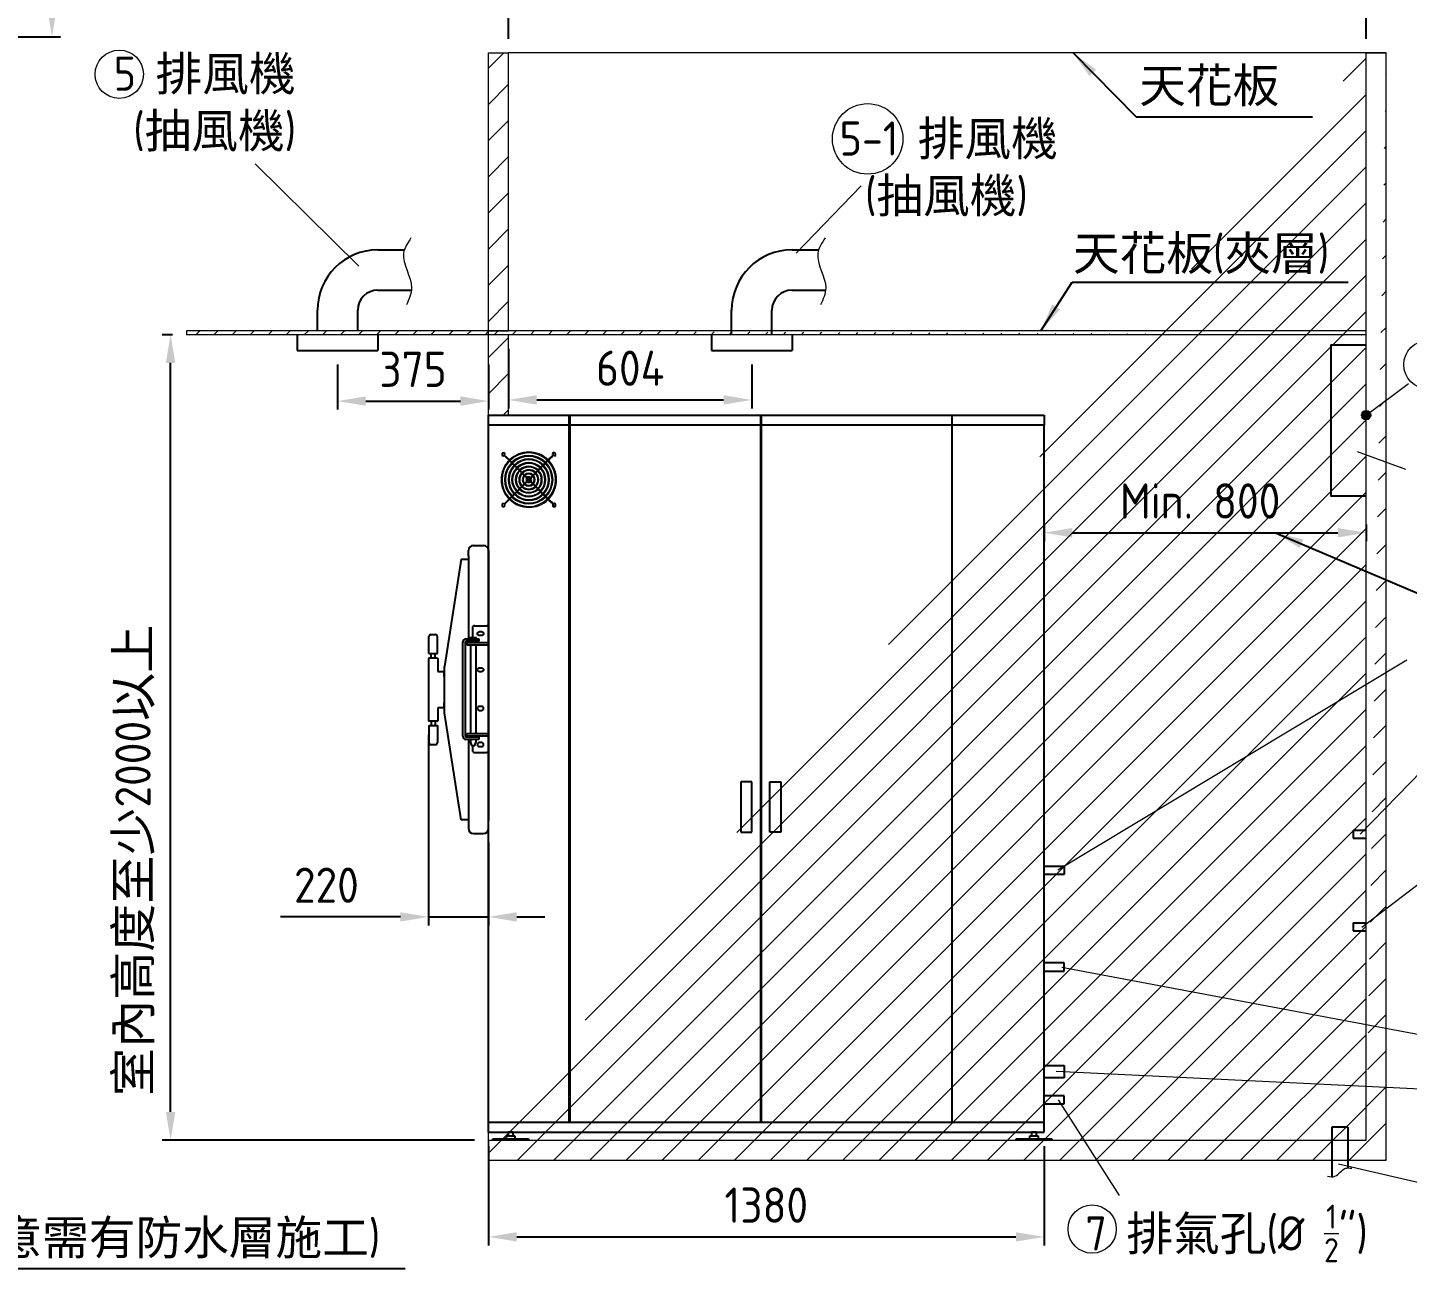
# Model space of a CAD drawing. Header units: millimetres. Extents: x -180913 to 13185, y -18310 to 9270.
# Drawn here: x 7818 to 11245, y 2065 to 5146 of the extents above; entities that cross this region are included whole.
import ezdxf

# ---------------------------------------------------------------- set-up
doc = ezdxf.new("R2010")
doc.units = ezdxf.units.MM
doc.header["$MEASUREMENT"] = 0
doc.linetypes.add('HIDDEN', pattern=[9.525, 6.35, -3.175])
doc.layers.get('0').update_dxf_attribs({"lineweight": 25})
for name, color, linetype, lineweight in [('D', 3, 'Continuous', 13), ('H', 2, 'HIDDEN', 15), ('S', 4, 'Continuous', 15)]:
    doc.layers.add(name, color=color, linetype=linetype, lineweight=lineweight)
doc.styles.get("Standard").update_dxf_attribs({"font": 'KAIU.TTF'})
doc.styles.add('STU25', font='isocp2.shx')
doc.dimstyles.new('STU25', dxfattribs={"dimscale": 35, "dimtxt": 2.5, "dimasz": 2, "dimexe": 0.6, "dimexo": 1, "dimgap": 1, "dimtad": 1, "dimdsep": 46, "dimtxsty": 'STU25', "dimcen": 2, "dimazin": 2, "dimtfac": 1, "dimtmove": 0, "dimatfit": 3, "dimfxl": 0, "dimtolj": 1, "dimtzin": 0, "dimarcsym": 0})
doc.dimstyles.new('STU25$7', dxfattribs={"dimscale": 35, "dimtxt": 2.5, "dimasz": 2, "dimexe": 1.25, "dimexo": 0.625, "dimgap": 1, "dimtad": 0, "dimdec": 4, "dimdsep": 46, "dimtxsty": 'STU25', "dimcen": 2.5, "dimazin": 2, "dimtfac": 1, "dimtdec": 4, "dimtmove": 0, "dimatfit": 3, "dimfxl": 0, "dimtolj": 1, "dimtzin": 0, "dimarcsym": 0})
pattern_1 = [(45, (240176.084, 21899.266), (-44.90128, 44.90128), [])]

# ---------------------------------------------------------------- blocks, each defined once
blk = doc.blocks.new('*D2')
at = {"layer": 'D', "color": 0, "lineweight": -2}
for p, q in [((9012.7, 4348), (9012.7, 4200)), ((9616.7, 4308.8), (9616.7, 4200)), ((9082.7, 4221), (9546.7, 4221))]:
    blk.add_line(p, q, dxfattribs=at)
at = {"layer": 'D', "color": 0}
for points in [[(9082.7, 4232.7), (9082.7, 4209.4), (9012.7, 4221)], [(9546.7, 4209.4), (9546.7, 4232.7), (9616.7, 4221)]]:
    blk.add_solid(points, dxfattribs=at)
at = {"layer": 'Defpoints', "color": 0}
for p in [(9012.7, 4383), (9616.7, 4343.8), (9616.7, 4221)]:
    blk.add_point(p, dxfattribs=at)
at = {"layer": 'D', "color": 0, "insert": (9314.7, 4299.8), "char_height": 87.5, "attachment_point": 5, "style": 'STU25'}
blk.add_mtext('\\A1;604', dxfattribs=at)
blk = doc.blocks.new('*D4')
at = {"layer": 'D', "color": 0, "lineweight": -2}
for p, q in [((8177.7, 4383), (8151.8, 4383)), ((8172.8, 2453), (8172.8, 4313)), ((8927.7, 2383), (8151.8, 2383))]:
    blk.add_line(p, q, dxfattribs=at)
at = {"layer": 'D', "color": 0}
for points in [[(8184.5, 4313), (8161.1, 4313), (8172.8, 4383)], [(8161.1, 2453), (8184.5, 2453), (8172.8, 2383)]]:
    blk.add_solid(points, dxfattribs=at)
at = {"layer": 'Defpoints', "color": 0}
for p in [(8172.8, 4383), (8212.7, 4383), (8962.7, 2383)]:
    blk.add_point(p, dxfattribs=at)
at = {"layer": 'D', "color": 0, "insert": (8084.4, 3077.8), "char_height": 87.5, "attachment_point": 5, "rotation": 90, "style": 'STU25'}
blk.add_mtext('\\A1;{\\f標楷體|b0|i0|c136|p65;室內高度至少}2000{\\f標楷體|b0|i0|c136|p65;以上}', dxfattribs=at)
blk = doc.blocks.new('*D8')
at = {"layer": 'D', "color": 0, "lineweight": -2}
for p, q in [((10342.7, 3911.4), (10342.7, 3870.3)), ((11142.7, 3911.4), (11142.7, 3870.3)), ((10412.7, 3891.3), (11072.7, 3891.3))]:
    blk.add_line(p, q, dxfattribs=at)
at = {"layer": 'D', "color": 0}
for points in [[(10412.7, 3903), (10412.7, 3879.6), (10342.7, 3891.3)], [(11072.7, 3879.6), (11072.7, 3903), (11142.7, 3891.3)]]:
    blk.add_solid(points, dxfattribs=at)
at = {"layer": 'Defpoints', "color": 0}
for p in [(10342.7, 3946.4), (11142.7, 3946.4), (11142.7, 3891.3)]:
    blk.add_point(p, dxfattribs=at)
at = {"layer": 'D', "color": 0, "insert": (10730.5, 3970.1), "char_height": 87.5, "attachment_point": 5, "style": 'STU25'}
blk.add_mtext('\\A1;{\\Fisocp2.shx;Min. 800}', dxfattribs=at)
blk = doc.blocks.new('*D9')
at = {"layer": 'D', "color": 0, "lineweight": -2}
for p, q in [((9012.7, 5118), (9012.7, 5328.6)), ((11142.7, 5118), (11142.7, 5328.6)), ((9082.7, 5307.6), (11072.7, 5307.6))]:
    blk.add_line(p, q, dxfattribs=at)
at = {"layer": 'D', "color": 0}
for points in [[(9082.7, 5319.2), (9082.7, 5295.9), (9012.7, 5307.6)], [(11072.7, 5295.9), (11072.7, 5319.2), (11142.7, 5307.6)]]:
    blk.add_solid(points, dxfattribs=at)
at = {"layer": 'Defpoints', "color": 0}
for p in [(11142.7, 5307.6), (9012.7, 5083), (11142.7, 5083)]:
    blk.add_point(p, dxfattribs=at)
at = {"layer": 'D', "color": 0, "insert": (10118.2, 5397.7), "char_height": 87.5, "attachment_point": 5, "style": 'STU25'}
blk.add_mtext('\\A1;2130({\\f標楷體|b0|i0|c136|p65;滅菌區})', dxfattribs=at)
blk = doc.blocks.new('*D15')
at = {"layer": 'D', "color": 0, "lineweight": -2}
for p, q in [((8962.7, 2368), (8962.7, 2121.8)), ((10342.7, 2368), (10342.7, 2121.8)), ((9032.7, 2142.8), (10272.7, 2142.8))]:
    blk.add_line(p, q, dxfattribs=at)
at = {"layer": 'D', "color": 0}
for points in [[(9032.7, 2154.5), (9032.7, 2131.2), (8962.7, 2142.8)], [(10272.7, 2131.2), (10272.7, 2154.5), (10342.7, 2142.8)]]:
    blk.add_solid(points, dxfattribs=at)
at = {"layer": 'Defpoints', "color": 0}
for p in [(8962.7, 2403), (10342.7, 2403), (10342.7, 2142.8)]:
    blk.add_point(p, dxfattribs=at)
at = {"layer": 'D', "color": 0, "insert": (9652.7, 2221.6), "char_height": 87.5, "attachment_point": 5, "style": 'STU25'}
blk.add_mtext('\\A1;1380', dxfattribs=at)
blk = doc.blocks.new('*D17')
at = {"layer": 'D', "color": 0, "lineweight": -2}
for p, q in [((7417.3, 5922.9), (7899.2, 5922.9)), ((7878.2, 5852.9), (7878.2, 5192.9)), ((7417.3, 5122.9), (7899.2, 5122.9))]:
    blk.add_line(p, q, dxfattribs=at)
at = {"layer": 'D', "color": 0}
for points in [[(7889.8, 5852.9), (7866.5, 5852.9), (7878.2, 5922.9)], [(7866.5, 5192.9), (7889.8, 5192.9), (7878.2, 5122.9)]]:
    blk.add_solid(points, dxfattribs=at)
at = {"layer": 'Defpoints', "color": 0}
for p in [(7382.3, 5922.9), (7382.3, 5122.9), (7878.2, 5122.9)]:
    blk.add_point(p, dxfattribs=at)
at = {"layer": 'D', "color": 0, "insert": (7799.4, 5522.9), "char_height": 87.5, "attachment_point": 5, "rotation": 90, "style": 'STU25'}
blk.add_mtext('\\A1;{\\Fisocp2.shx;Min.1500}', dxfattribs=at)
blk = doc.blocks.new('*D18')
at = {"layer": 'D', "color": 0, "lineweight": -2}
for p, q in [((8587.7, 4308.8), (8587.7, 4197.2)), ((8962.7, 4308.8), (8962.7, 4197.2)), ((8657.7, 4218.2), (8892.7, 4218.2))]:
    blk.add_line(p, q, dxfattribs=at)
at = {"layer": 'D', "color": 0}
for points in [[(8657.7, 4229.9), (8657.7, 4206.5), (8587.7, 4218.2)], [(8892.7, 4206.5), (8892.7, 4229.9), (8962.7, 4218.2)]]:
    blk.add_solid(points, dxfattribs=at)
at = {"layer": 'Defpoints', "color": 0}
for p in [(8587.7, 4343.8), (8962.7, 4343.8), (8962.7, 4218.2)]:
    blk.add_point(p, dxfattribs=at)
at = {"layer": 'D', "color": 0, "insert": (8775.2, 4297), "char_height": 87.5, "attachment_point": 5, "style": 'STU25'}
blk.add_mtext('\\A1;375', dxfattribs=at)
blk = doc.blocks.new('*D27')
at = {"layer": 'D', "color": 0, "lineweight": -2}
for p, q in [((8813.7, 3389.5), (8813.7, 2916.3)), ((8962.7, 3122.3), (8962.7, 2916.3)), ((8743.7, 2937.3), (8446.1, 2937.3)), ((8813.7, 2937.3), (8962.7, 2937.3)), ((9032.7, 2937.3), (9102.7, 2937.3))]:
    blk.add_line(p, q, dxfattribs=at)
at = {"layer": 'D', "color": 0}
for points in [[(8743.7, 2925.7), (8743.7, 2949), (8813.7, 2937.3)], [(9032.7, 2949), (9032.7, 2925.7), (8962.7, 2937.3)]]:
    blk.add_solid(points, dxfattribs=at)
at = {"layer": 'Defpoints', "color": 0}
for p in [(8813.7, 3424.5), (8962.7, 3157.3), (8962.7, 2937.3)]:
    blk.add_point(p, dxfattribs=at)
at = {"layer": 'D', "color": 0, "insert": (8559.9, 3016.1), "char_height": 87.5, "attachment_point": 5, "style": 'STU25'}
blk.add_mtext('\\A1;220', dxfattribs=at)

msp = doc.modelspace()

# ---------------------------------------------------------------- hatches: boundary and pattern name
msp.add_hatch(color=256).paths.add_polyline_path([(11153.476, 4182.976, 1), (11131.955, 4182.976, 1)])
at = {"layer": 'H', "ltscale": 5}
h = msp.add_hatch(dxfattribs=at)
h.set_pattern_fill('ANSI31', color=256, scale=20, style=0)
h.set_pattern_definition(pattern_1)
h.paths.add_polyline_path([(9012.716, 4392.976), (9012.716, 5082.976), (8962.716, 5082.976), (8962.716, 4392.976)])
h = msp.add_hatch(dxfattribs=at)
h.set_pattern_fill('ANSI31', color=256, scale=20, style=0)
h.set_pattern_definition(pattern_1)
h.paths.add_polyline_path([(11142.716, 5082.976), (11192.716, 5082.976)], flags=16)
h.paths.add_polyline_path([(11142.716, 5082.976), (11192.716, 5082.976)], flags=16)
h.paths.add_polyline_path([(11142.716, 5082.976), (11192.716, 5082.976)], flags=0)
h.paths.add_polyline_path([(11142.716, 5082.976), (11192.716, 5082.976)], flags=0)
h.paths.add_polyline_path([(11142.716, 5082.976), (11192.716, 5082.976)], flags=0)
h.paths.add_polyline_path([(11142.716, 5082.976), (11192.716, 5082.976)], flags=0)
h.paths.add_polyline_path([(11142.716, 5082.976), (11192.716, 5082.976)], flags=0)
h.paths.add_polyline_path([(11142.716, 5082.976), (11192.716, 5082.976)], flags=0)
h.paths.add_polyline_path([(11142.716, 5082.976), (11192.716, 5082.976)], flags=0)
h.paths.add_polyline_path([(11142.716, 5082.976), (11192.716, 5082.976)], flags=0)
h.paths.add_polyline_path([(11142.716, 5082.976), (11192.716, 5082.976)], flags=0)
h.paths.add_polyline_path([(11142.716, 5082.976), (11192.716, 5082.976)], flags=0)
h.paths.add_polyline_path([(11142.716, 5082.976), (11192.716, 5082.976)], flags=0)
h.paths.add_polyline_path([(11142.716, 5082.976), (11192.716, 5082.976)], flags=0)
h.paths.add_polyline_path([(11142.716, 5082.976), (11192.716, 5082.976)], flags=0)
h.paths.add_polyline_path([(11142.716, 5082.976), (11192.716, 5082.976)], flags=0)
h.paths.add_polyline_path([(11142.716, 5082.976), (11192.716, 5082.976)], flags=0)
h.paths.add_polyline_path([(11142.716, 5082.976), (11192.716, 5082.976)], flags=0)
h.paths.add_polyline_path([(11142.716, 5082.976), (11192.716, 5082.976)], flags=0)
h.paths.add_polyline_path([(11142.716, 5082.976), (11192.716, 5082.976)], flags=0)
h.paths.add_polyline_path([(11142.716, 5082.976), (11192.716, 5082.976)], flags=0)
edge = h.paths.add_edge_path()
edge.add_line((11192.716, 2332.976), (11192.716, 5082.976))
edge.add_line((11142.716, 2382.976), (11142.716, 5082.976))
edge.add_line((8962.716, 2332.976), (11192.716, 2332.976))
edge.add_line((8962.716, 2382.976), (11142.716, 2382.976))
edge.add_line((8962.716, 2382.976), (8962.716, 2332.976))
at = {"layer": 'H'}
h = msp.add_hatch(dxfattribs=at)
h.set_pattern_fill('ANSI31', color=256, scale=10, style=0)
h.set_pattern_definition([(45, (223339.575, 22998.906), (-22.4506403, 22.4506403), [])])
h.paths.add_polyline_path([(8962.716, 4392.976), (8212.716, 4392.976), (8212.716, 4382.976), (8962.716, 4382.976)])
h = msp.add_hatch(dxfattribs=at)
h.set_pattern_fill('ANSI31', color=256, scale=10, style=0)
h.set_pattern_definition([(45, (240178.29, 21899.266), (-22.4506403, 22.4506403), [])])
edge = h.paths.add_edge_path()
edge.add_line((8964.923, 4382.976), (8964.923, 4392.976))
edge.add_line((8964.923, 4392.976), (9014.923, 4392.976))
edge.add_line((11144.923, 4392.976), (8964.923, 4392.976))
edge.add_line((11144.923, 4382.976), (8964.923, 4382.976))
edge.add_line((11144.923, 4382.36), (11144.923, 4392.976))
h = msp.add_hatch(dxfattribs=at)
h.set_pattern_fill('ANSI31', color=256, scale=20, style=0)
h.set_pattern_definition(pattern_1)
h.paths.add_polyline_path([(8962.716, 4182.976), (9012.716, 4182.976), (9012.716, 4382.976), (8962.716, 4382.976)])

# ---------------------------------------------------------------- linework, layer by layer
for p, q in [((8687.716, 4593.724), (8753.636, 4593.724)), ((9716.716, 4593.724), (9782.636, 4593.724)), ((8687.716, 4493.724), (8771.01, 4493.724)), ((9716.716, 4493.724), (9800.01, 4493.724)), ((8537.716, 4392.976), (8537.716, 4443.724)), ((8637.716, 4392.976), (8637.716, 4443.724)), ((9566.716, 4382.976), (9566.716, 4443.724)), ((9666.716, 4382.976), (9666.716, 4443.724)), ((8487.716, 4382.976), (8487.716, 4343.832)), ((8687.716, 4382.976), (8687.716, 4343.832)), ((9516.716, 4382.976), (9516.716, 4343.832)), ((9716.716, 4382.976), (9716.716, 4343.832)), ((8487.716, 4343.832), (8687.716, 4343.832)), ((9516.716, 4343.832), (9716.716, 4343.832)), ((8962.716, 2402.976), (8962.716, 4182.976)), ((8962.716, 4182.976), (10342.716, 4182.976)), ((9162.716, 2427.976), (9162.716, 4182.976)), ((9638.716, 4182.976), (9638.716, 2427.976)), ((9639.716, 4182.976), (9639.716, 2427.976)), ((10113.716, 4182.976), (10113.716, 2427.976)), ((10114.716, 2427.976), (10114.716, 4182.976)), ((10342.716, 4182.976), (10342.716, 4157.976)), ((10342.716, 4157.976), (8962.716, 4157.976)), ((10342.716, 2402.976), (10342.716, 4157.976)), ((8912.716, 3834.276), (8912.716, 3847.276)), ((8924.716, 3859.276), (8950.716, 3859.276)), ((8962.716, 3847.276), (8962.716, 3806.776)), ((8894.516, 3825.476), (8853.716, 3559.276)), ((8894.516, 3825.476), (8912.716, 3825.476)), ((8912.716, 3834.276), (8912.716, 3627.976)), ((8962.716, 3826.776), (8962.716, 3176.776)), ((8819.669, 3638.498), (8830.669, 3638.498)), ((8922.716, 3655.284), (8922.716, 3629.976)), ((8927.716, 3660.284), (8957.716, 3660.284)), ((8962.716, 3655.284), (8962.716, 3350.667)), ((8814.669, 3591.291), (8814.669, 3633.498)), ((8835.669, 3591.291), (8835.669, 3633.498)), ((8898.716, 3385.976), (8898.716, 3619.976)), ((8904.716, 3619.976), (8904.716, 3385.976)), ((8906.716, 3627.976), (8938.716, 3627.976)), ((8938.716, 3621.976), (8906.716, 3621.976)), ((8908.716, 3618.976), (8908.716, 3612.976)), ((8908.716, 3618.976), (8962.716, 3618.976)), ((8908.716, 3612.976), (8962.716, 3612.976)), ((8916.216, 3627.976), (8916.216, 3629.976)), ((8933.216, 3629.976), (8916.216, 3629.976)), ((8933.216, 3627.976), (8933.216, 3629.976)), ((8938.716, 3627.976), (8938.716, 3621.976)), ((8815.169, 3580.526), (8813.669, 3579.026)), ((8813.669, 3579.026), (8813.669, 3424.526)), ((8814.669, 3591.291), (8835.669, 3591.291)), ((8815.169, 3580.526), (8835.169, 3580.526)), ((8820.419, 3580.526), (8820.419, 3591.291)), ((8829.919, 3580.526), (8829.919, 3591.291)), ((8835.169, 3580.526), (8836.669, 3579.026)), ((8836.669, 3579.026), (8836.669, 3546.776)), ((8836.669, 3546.776), (8850.169, 3546.776)), ((8851.669, 3545.276), (8850.169, 3546.776)), ((8851.669, 3545.276), (8851.669, 3534.276)), ((8851.669, 3534.276), (8854.132, 3534.276)), ((8853.716, 3444.276), (8853.716, 3559.276)), ((8853.716, 3444.276), (8853.716, 3559.276)), ((8854.132, 3469.276), (8851.669, 3469.276)), ((8851.669, 3469.276), (8851.669, 3458.276)), ((8836.669, 3456.776), (8836.669, 3424.526)), ((8850.169, 3456.776), (8836.669, 3456.776)), ((8850.169, 3456.776), (8851.669, 3458.276)), ((8894.516, 3178.076), (8853.716, 3444.276)), ((8815.169, 3423.026), (8813.669, 3424.526)), ((8814.669, 3412.26), (8835.669, 3412.26)), ((8814.669, 3412.26), (8814.669, 3370.054)), ((8835.169, 3423.026), (8815.169, 3423.026)), ((8820.419, 3423.026), (8820.419, 3412.26)), ((8829.919, 3423.026), (8829.919, 3412.26)), ((8835.169, 3423.026), (8836.669, 3424.526)), ((8835.669, 3412.26), (8835.669, 3370.054)), ((8819.669, 3365.054), (8830.669, 3365.054)), ((8938.716, 3383.976), (8906.716, 3383.976)), ((8938.716, 3377.976), (8906.716, 3377.976)), ((8908.716, 3386.976), (8908.716, 3392.976)), ((8908.716, 3392.976), (8962.716, 3392.976)), ((8908.716, 3386.976), (8962.716, 3386.976)), ((8912.716, 3377.976), (8912.716, 3169.276)), ((8918.216, 3370.744), (8920.716, 3362.976)), ((8920.716, 3362.976), (8928.716, 3362.976)), ((8922.716, 3362.976), (8922.716, 3350.667)), ((8928.716, 3362.976), (8931.216, 3370.744)), ((8938.716, 3383.976), (8938.716, 3377.976)), ((8927.716, 3345.667), (8957.716, 3345.667)), ((9589.716, 3272.976), (9589.716, 3147.976)), ((9616.716, 3272.976), (9589.716, 3272.976)), ((9616.716, 3147.976), (9616.716, 3272.976)), ((9661.716, 3147.976), (9661.716, 3272.976)), ((9661.716, 3272.976), (9688.716, 3272.976)), ((9688.716, 3272.976), (9688.716, 3147.976)), ((8962.716, 3157.276), (8962.716, 3196.776)), ((8912.716, 3178.076), (8894.516, 3178.076)), ((8912.716, 3169.276), (8912.716, 3157.276)), ((8925.716, 3144.276), (8949.716, 3144.276)), ((9589.716, 3147.976), (9616.716, 3147.976)), ((9688.716, 3147.976), (9661.716, 3147.976)), ((11110.341, 3152.976), (11110.341, 3132.976)), ((11110.341, 3152.976), (11142.716, 3152.976)), ((11110.341, 3132.976), (11142.716, 3132.976)), ((10342.716, 3042.976), (10342.716, 3062.976)), ((10342.716, 3062.976), (10392.716, 3062.976)), ((10392.716, 3062.976), (10392.716, 3042.976)), ((10392.716, 3042.976), (10342.716, 3042.976)), ((11110.341, 2922.976), (11110.341, 2902.976)), ((11110.341, 2922.976), (11142.716, 2922.976)), ((11110.341, 2902.976), (11142.716, 2902.976)), ((10392.716, 2822.976), (10342.716, 2822.976)), ((10392.716, 2802.976), (10392.716, 2822.976)), ((10342.716, 2802.976), (10392.716, 2802.976)), ((10342.716, 2568.061), (10392.716, 2568.061)), ((10392.716, 2538.061), (10342.716, 2538.061)), ((10392.716, 2568.061), (10392.716, 2538.061)), ((10392.716, 2492.976), (10342.716, 2492.976)), ((10342.716, 2472.976), (10392.716, 2472.976)), ((10392.716, 2472.976), (10392.716, 2492.976)), ((8962.716, 2427.976), (10342.716, 2427.976)), ((8962.716, 2402.976), (10342.716, 2402.976)), ((9011.716, 2402.976), (9011.716, 2393.976)), ((9023.716, 2402.976), (9011.716, 2402.976)), ((9023.716, 2393.976), (9023.716, 2402.976)), ((10311.716, 2402.976), (10311.716, 2393.976)), ((10323.716, 2402.976), (10311.716, 2402.976)), ((10323.716, 2393.976), (10323.716, 2402.976)), ((11097.716, 2415.351), (11057.716, 2415.351)), ((11057.716, 2415.351), (11057.716, 2292.094)), ((11097.716, 2415.351), (11097.716, 2313.927)), ((8973.216, 2385.976), (9062.216, 2385.976)), ((8973.216, 2382.976), (8973.216, 2385.976)), ((9062.216, 2382.976), (8973.216, 2382.976)), ((9007.323, 2385.976), (9007.323, 2393.976)), ((9007.323, 2393.976), (9028.108, 2393.976)), ((9028.108, 2393.976), (9028.108, 2385.976)), ((9062.216, 2385.976), (9062.216, 2382.976)), ((10273.216, 2385.976), (10362.216, 2385.976)), ((10273.216, 2382.976), (10273.216, 2385.976)), ((10362.216, 2382.976), (10273.216, 2382.976)), ((10307.323, 2385.976), (10307.323, 2393.976)), ((10307.323, 2393.976), (10328.108, 2393.976)), ((10328.108, 2393.976), (10328.108, 2385.976)), ((10362.216, 2385.976), (10362.216, 2382.976))]:
    msp.add_line(p, q)
at = {"ltscale": 5}
msp.add_line((9164.716, 4182.976), (9164.716, 2427.976), dxfattribs=at)
at = {"lineweight": 15}
for p, q in [((9002.243, 4082.111), (8999.986, 4082.917)), ((9004.234, 4086.461), (9002.54, 4084.767)), ((9003.766, 4080.783), (9003.602, 4083.174)), ((9006.773, 4080.004), (9003.602, 4083.174)), ((9003.766, 4080.783), (9006.937, 4077.614)), ((9006.937, 4077.614), (9006.773, 4080.004)), ((9120.564, 4082.329), (9117.395, 4079.158)), ((9119.703, 4078.514), (9122.872, 4081.685)), ((9122.872, 4081.685), (9120.564, 4082.329)), ((9123.011, 4085.506), (9121.497, 4083.648)), ((9125.72, 4083.276), (9127.414, 4081.582)), ((9007.838, 4076.719), (9011.383, 4073.195)), ((9011.472, 4075.327), (9007.929, 4078.848)), ((9059.245, 4027.56), (9012.376, 4074.429)), ((9012.54, 4072.038), (9059.409, 4025.169)), ((9111.82, 4073.556), (9064.95, 4026.687)), ((9067.258, 4026.042), (9114.127, 4072.911)), ((9116.453, 4078.212), (9112.929, 4074.667)), ((9115.069, 4073.858), (9118.593, 4077.403)), ((9119.703, 4078.514), (9117.395, 4079.158)), ((9058.132, 4019.505), (9011.262, 3972.636)), ((9013.653, 3972.8), (9060.522, 4019.669)), ((9065.782, 4018.433), (9112.651, 3971.564)), ((9113.296, 3973.872), (9066.427, 4020.741)), ((9005.687, 3967.033), (9002.518, 3963.862)), ((9004.908, 3964.027), (9008.078, 3967.197)), ((9010.367, 3971.735), (9006.844, 3968.19)), ((9008.973, 3968.099), (9012.497, 3971.644)), ((9113.599, 3970.621), (9117.143, 3967.098)), ((9117.952, 3969.238), (9114.407, 3972.761)), ((9118.254, 3965.989), (9121.425, 3962.819)), ((9122.069, 3965.127), (9118.898, 3968.296))]:
    msp.add_line(p, q, dxfattribs=at)
at = {"ltscale": 0.5}
for p, q in [((8918.216, 3621.976), (8918.216, 3618.976)), ((8918.216, 3612.976), (8918.216, 3392.976)), ((8931.216, 3621.976), (8931.216, 3618.976)), ((8931.216, 3612.976), (8931.216, 3392.976)), ((8918.216, 3386.976), (8918.216, 3383.976)), ((8918.216, 3377.976), (8918.216, 3370.744)), ((8931.216, 3386.976), (8931.216, 3383.976)), ((8931.216, 3377.976), (8931.216, 3370.744))]:
    msp.add_line(p, q, dxfattribs=at)
msp.add_lwpolyline([(11142.716, 4356.845), (11055.13, 4356.845), (11055.13, 3982.976), (11142.716, 3982.976)])
at = {"lineweight": 15, "flags": 128}
for points in [[(9007.93, 4078.848), (9007.348, 4079.429), (9006.773, 4080.004)], [(9006.937, 4077.614), (9007.448, 4077.105), (9007.84, 4076.717)], [(9007.838, 4076.719), (9007.645, 4076.996), (9007.488, 4077.393), (9007.391, 4077.85), (9007.369, 4078.296), (9007.426, 4078.664), (9007.553, 4078.899), (9007.729, 4078.963), (9007.929, 4078.848)], [(9011.383, 4073.195), (9011.19, 4073.473), (9011.033, 4073.87), (9010.936, 4074.326), (9010.915, 4074.773), (9010.971, 4075.141), (9011.098, 4075.375), (9011.275, 4075.439), (9011.472, 4075.327)], [(9011.383, 4073.196), (9011.965, 4072.614), (9012.54, 4072.038)], [(9012.376, 4074.429), (9011.865, 4074.938), (9011.473, 4075.326)], [(9012.54, 4072.038), (9012.533, 4072.129), (9012.515, 4072.389), (9012.489, 4072.776), (9012.458, 4073.234), (9012.426, 4073.691), (9012.4, 4074.079), (9012.382, 4074.338), (9012.376, 4074.429), (9012.376, 4074.429)], [(9112.93, 4074.667), (9112.383, 4074.119), (9111.82, 4073.556)], [(9114.127, 4072.911), (9114.04, 4072.936), (9113.789, 4073.006), (9113.415, 4073.11), (9112.974, 4073.234), (9112.532, 4073.357), (9112.158, 4073.462), (9111.908, 4073.532), (9111.82, 4073.556), (9111.82, 4073.556)], [(9115.069, 4073.858), (9115.184, 4074.085), (9115.118, 4074.34), (9114.883, 4074.583), (9114.512, 4074.777), (9114.064, 4074.893), (9113.606, 4074.912), (9113.208, 4074.833), (9112.93, 4074.667), (9112.921, 4074.658)], [(9114.127, 4072.911), (9114.648, 4073.434), (9115.07, 4073.859)], [(9117.395, 4079.158), (9116.874, 4078.636), (9116.452, 4078.211)], [(9118.593, 4077.403), (9118.707, 4077.63), (9118.642, 4077.885), (9118.406, 4078.128), (9118.036, 4078.322), (9117.588, 4078.438), (9117.129, 4078.457), (9116.731, 4078.378), (9116.454, 4078.212), (9116.453, 4078.212)], [(9118.593, 4077.403), (9119.14, 4077.951), (9119.703, 4078.514)], [(9058.132, 4019.505), (9058.223, 4019.511), (9058.482, 4019.529), (9058.869, 4019.556), (9059.327, 4019.587), (9059.784, 4019.619), (9060.172, 4019.645), (9060.431, 4019.663), (9060.522, 4019.669), (9060.522, 4019.669)], [(9059.409, 4025.169), (9059.403, 4025.26), (9059.385, 4025.519), (9059.358, 4025.907), (9059.327, 4026.364), (9059.296, 4026.822), (9059.269, 4027.21), (9059.251, 4027.469), (9059.245, 4027.56), (9059.245, 4027.56)], [(9067.258, 4026.042), (9067.17, 4026.067), (9066.92, 4026.137), (9066.546, 4026.241), (9066.104, 4026.365), (9065.663, 4026.488), (9065.288, 4026.593), (9065.038, 4026.662), (9064.95, 4026.687), (9064.95, 4026.687)], [(9066.427, 4020.741), (9066.402, 4020.653), (9066.332, 4020.403), (9066.228, 4020.029), (9066.104, 4019.587), (9065.981, 4019.145), (9065.876, 4018.771), (9065.806, 4018.521), (9065.782, 4018.433), (9065.782, 4018.433)], [(9002.518, 3963.862), (9002.609, 3963.868), (9002.868, 3963.886), (9003.256, 3963.913), (9003.713, 3963.945), (9004.17, 3963.976), (9004.558, 3964.003), (9004.817, 3964.02), (9004.908, 3964.027), (9004.908, 3964.027)], [(9002.775, 3960.246), (9002.805, 3960.332), (9002.892, 3960.577), (9003.023, 3960.943), (9003.177, 3961.375), (9003.331, 3961.806), (9003.462, 3962.173), (9003.549, 3962.417), (9003.58, 3962.503), (9003.58, 3962.503)], [(9006.844, 3968.19), (9006.262, 3967.608), (9005.687, 3967.033)], [(9005.687, 3967.033), (9005.778, 3967.039), (9006.037, 3967.057), (9006.425, 3967.084), (9006.882, 3967.115), (9007.34, 3967.147), (9007.727, 3967.173), (9007.987, 3967.191), (9008.078, 3967.197), (9008.078, 3967.197)], [(9006.844, 3968.19), (9006.729, 3967.99), (9006.793, 3967.813), (9007.027, 3967.687), (9007.395, 3967.63), (9007.841, 3967.651), (9008.298, 3967.748), (9008.695, 3967.905), (9008.972, 3968.098), (9008.973, 3968.099)], [(9008.078, 3967.197), (9008.586, 3967.708), (9008.975, 3968.1)], [(9010.367, 3971.735), (9010.252, 3971.535), (9010.316, 3971.358), (9010.55, 3971.232), (9010.919, 3971.175), (9011.365, 3971.196), (9011.821, 3971.293), (9012.219, 3971.45), (9012.496, 3971.643), (9012.512, 3971.66)], [(9011.262, 3972.636), (9010.754, 3972.125), (9010.365, 3971.733)], [(9011.262, 3972.636), (9011.353, 3972.642), (9011.612, 3972.66), (9012, 3972.687), (9012.458, 3972.718), (9012.915, 3972.749), (9013.303, 3972.776), (9013.562, 3972.794), (9013.653, 3972.8)], [(9012.496, 3971.643), (9013.077, 3972.225), (9013.653, 3972.8)], [(9113.296, 3973.872), (9113.271, 3973.784), (9113.202, 3973.534), (9113.097, 3973.159), (9112.974, 3972.718), (9112.85, 3972.276), (9112.746, 3971.902), (9112.676, 3971.652), (9112.651, 3971.564), (9112.651, 3971.564)], [(9112.651, 3971.564), (9113.174, 3971.043), (9113.599, 3970.621)], [(9114.407, 3972.762), (9113.859, 3973.308), (9113.296, 3973.872)], [(9114.407, 3972.761), (9114.573, 3972.484), (9114.652, 3972.085), (9114.632, 3971.627), (9114.517, 3971.179), (9114.323, 3970.809), (9114.08, 3970.573), (9113.825, 3970.507), (9113.599, 3970.621)], [(9117.952, 3969.238), (9118.118, 3968.96), (9118.197, 3968.562), (9118.177, 3968.104), (9118.062, 3967.655), (9117.868, 3967.285), (9117.625, 3967.049), (9117.37, 3966.984), (9117.143, 3967.098)], [(9117.143, 3967.099), (9117.691, 3966.552), (9118.254, 3965.989)], [(9118.898, 3968.296), (9118.376, 3968.817), (9117.951, 3969.239)], [(9118.898, 3968.296), (9118.874, 3968.209), (9118.804, 3967.958), (9118.699, 3967.584), (9118.576, 3967.142), (9118.453, 3966.701), (9118.348, 3966.326), (9118.279, 3966.076), (9118.254, 3965.989), (9118.254, 3965.989)], [(9122.069, 3965.127), (9122.045, 3965.039), (9121.975, 3964.789), (9121.87, 3964.415), (9121.747, 3963.973), (9121.624, 3963.532), (9121.519, 3963.157), (9121.449, 3962.907), (9121.425, 3962.819), (9121.425, 3962.819)], [(9123.388, 3964.194), (9123.459, 3964.137), (9123.66, 3963.973), (9123.961, 3963.727), (9124.317, 3963.437), (9124.672, 3963.148), (9124.973, 3962.902), (9125.175, 3962.738), (9125.245, 3962.681), (9125.245, 3962.681)]]:
    msp.add_lwpolyline(points, dxfattribs=at)
for points in [[(8940.216, 3645.723), (8945.216, 3645.723, -1), (8945.216, 3635.723), (8940.216, 3635.723, -1)], [(8940.216, 3555.914), (8945.216, 3555.914, -1), (8945.216, 3545.914), (8940.216, 3545.914, -1)], [(8940.216, 3450.038), (8945.216, 3450.038, 1), (8945.216, 3460.038), (8940.216, 3460.038, 1)], [(8940.216, 3360.229), (8945.216, 3360.229, 1), (8945.216, 3370.229), (8940.216, 3370.229, 1)]]:
    msp.add_lwpolyline(points, format="xyb", close=True)
msp.add_circle((11142.716, 4182.976), 10.761)
for centre, radius, start, end in [((8687.716, 4443.724), 150, 90, 180), ((9716.716, 4443.724), 150, 90, 180), ((8687.716, 4443.724), 50, 90, 180), ((9716.716, 4443.724), 50, 90, 180), ((8924.716, 3847.276), 12, 90, 180), ((8950.716, 3847.276), 12, 0, 90), ((8819.669, 3633.498), 5, 90, 180), ((8830.669, 3633.498), 5, 0, 90), ((8927.716, 3655.284), 5, 90, 180), ((8957.716, 3655.284), 5, 0, 90), ((8906.716, 3619.976), 8, 90, 180), ((8906.716, 3619.976), 2, 90, 180), ((8819.669, 3370.054), 5, 180, 270), ((8830.669, 3370.054), 5, 270, 0), ((8906.716, 3385.976), 8, 180, 270), ((8906.716, 3385.976), 2, 180, 270), ((8927.716, 3350.667), 5, 180, 270), ((8957.716, 3350.667), 5, 270, 0), ((8925.716, 3157.276), 13, 180, 270), ((8949.716, 3157.276), 13, 270, 0)]:
    msp.add_arc(centre, radius, start, end)
at = {"lineweight": 15}
for centre, radius, start, end in [((8999.801, 4085.86), 4.474, 7.72641, 303.082389), ((8999.801, 4085.86), 2.949, 338.24494, 273.60092), ((9001.99, 4080.284), 3.309, 60.852095, 127.273917), ((9001.99, 4080.284), 1.845, 15.70752, 82.129342), ((9062.716, 4022.976), 68.89, 45.868251, 134.345209), ((9062.716, 4022.976), 66.493, 45.899542, 134.321612), ((9062.716, 4022.976), 60.204, 45.993533, 134.250732), ((9062.716, 4022.976), 57.807, 46.03472, 134.219672), ((9120.023, 4083.701), 1.475, 291.515654, 357.937475), ((9125.599, 4085.89), 4.675, 292.835809, 208.66013), ((9120.023, 4083.701), 3.49, 324.712579, 31.134401), ((9125.599, 4085.89), 2.617, 272.629844, 188.454165), ((9062.716, 4022.976), 68.89, 135.654791, 224.345209), ((9062.716, 4022.976), 66.493, 135.678388, 224.321612), ((9062.716, 4022.976), 60.204, 135.749268, 224.250732), ((9062.716, 4022.976), 57.807, 135.780328, 224.219672), ((9062.716, 4022.976), 51.517, 135.875607, 224.124393), ((9062.716, 4022.976), 49.121, 135.918323, 224.081677), ((9062.716, 4022.976), 42.532, 136.060614, 223.939386), ((9062.716, 4022.976), 40.136, 136.123942, 223.876058), ((9062.716, 4022.976), 51.517, 46.161068, 134.124393), ((9062.716, 4022.976), 49.121, 46.217714, 134.081677), ((9062.716, 4022.976), 33.546, 136.344753, 223.655247), ((9062.716, 4022.976), 42.532, 46.406409, 133.939386), ((9062.716, 4022.976), 40.136, 46.490393, 133.876058), ((9062.716, 4022.976), 33.546, 46.783235, 133.655247), ((9062.716, 4022.976), 31.15, 46.920457, 133.551783), ((9062.716, 4022.976), 24.86, 47.406612, 133.185256), ((9062.716, 4022.976), 22.464, 47.663494, 132.991608), ((9062.716, 4022.976), 33.546, 316.783235, 43.216765), ((9062.716, 4022.976), 40.136, 316.490393, 43.509607), ((9062.716, 4022.976), 42.532, 316.406409, 43.593591), ((9062.716, 4022.976), 49.121, 316.217714, 43.782286), ((9062.716, 4022.976), 51.517, 316.161068, 43.838932), ((9062.716, 4022.976), 57.807, 316.03472, 43.96528), ((9062.716, 4022.976), 60.204, 315.993533, 44.006467), ((9062.716, 4022.976), 66.493, 315.899542, 44.100458), ((9062.716, 4022.976), 68.89, 315.868251, 44.131749), ((9062.716, 4022.976), 31.15, 136.448217, 223.551783), ((9062.716, 4022.976), 24.86, 136.814744, 223.185256), ((9062.716, 4022.976), 22.464, 137.008392, 222.991608), ((9062.716, 4022.976), 16.174, 137.789965, 222.210035), ((9062.716, 4022.976), 13.778, 138.275666, 221.724334), ((9062.716, 4022.976), 16.174, 48.700537, 132.210035), ((9062.716, 4022.976), 16.174, 227.789965, 311.299463), ((9062.716, 4022.976), 13.778, 49.345253, 131.724334), ((9062.716, 4022.976), 13.778, 228.275666, 310.654747), ((9062.716, 4022.976), 7.188, 141.287552, 218.712448), ((9062.716, 4022.976), 4.792, 144.455268, 215.698151), ((9055.938, 4022.976), 4.106, 302.292794, 32.292794), ((9062.716, 4022.976), 7.188, 53.349946, 128.712448), ((9062.716, 4022.976), 7.188, 231.287552, 306.650054), ((9055.938, 4022.976), 5.652, 324.194093, 54.194093), ((9062.716, 4022.976), 4.792, 57.581499, 125.79621), ((9062.716, 4022.976), 4.792, 234.455268, 303.070891), ((9069.493, 4022.976), 5.866, 140.752485, 230.752485), ((9069.493, 4022.976), 3.794, 126.085891, 216.085891), ((9062.716, 4022.976), 4.792, 327.581499, 31.743515), ((9062.716, 4022.976), 7.188, 323.349946, 36.650054), ((9062.716, 4022.976), 13.778, 319.345253, 40.654747), ((9062.716, 4022.976), 16.174, 318.700537, 41.299463), ((9062.716, 4022.976), 22.464, 317.663494, 42.336506), ((9062.716, 4022.976), 24.86, 317.406612, 42.593388), ((9062.716, 4022.976), 31.15, 316.920457, 43.079543), ((9062.716, 4022.976), 60.204, 225.749268, 314.006467), ((9062.716, 4022.976), 57.807, 225.780328, 313.96528), ((9062.716, 4022.976), 51.517, 225.875607, 313.838932), ((9062.716, 4022.976), 49.121, 225.918323, 313.782286), ((9062.716, 4022.976), 42.532, 226.060614, 313.593591), ((9062.716, 4022.976), 40.136, 226.123942, 313.509607), ((9062.716, 4022.976), 33.546, 226.344753, 313.216765), ((9062.716, 4022.976), 31.15, 226.448217, 313.079543), ((9062.716, 4022.976), 24.86, 226.814744, 312.593388), ((9062.716, 4022.976), 22.464, 227.008392, 312.336506), ((8999.832, 3960.061), 4.474, 104.562758, 33.082389), ((8999.832, 3960.061), 2.949, 75.081289, 3.60092), ((8240.896, 2997.566), 1228.425, 51.798385, 51.910146), ((9005.408, 3962.25), 3.309, 150.852095, 217.273916), ((9005.408, 3962.25), 1.845, 105.707521, 172.129343), ((9062.716, 4022.976), 68.89, 225.654791, 314.131749), ((9062.716, 4022.976), 66.493, 225.678388, 314.100458), ((9125.63, 3960.092), 4.675, 176.078517, 118.66013), ((9711.7, 2170.787), 1884.602, 108.194605, 108.267453), ((9123.441, 3965.668), 3.49, 234.712579, 301.1344), ((9123.441, 3965.668), 1.475, 201.515654, 267.937476), ((9125.63, 3960.092), 2.617, 155.872552, 98.454165)]:
    msp.add_arc(centre, radius, start, end, dxfattribs=at)
at = {"layer": 'D'}
for p, q in [((8640.427, 4553.141), (8382.591, 4807.085)), ((9727.066, 4585.773), (9888.842, 4752.822)), ((11142.716, 4182.976), (11248.055, 4262.188)), ((11120.283, 4092.657), (11241.01, 4049.336)), ((10376.855, 3054.56), (11244.362, 3575.686)), ((11128.243, 3142.99), (11312.498, 3332.493)), ((11131.979, 2911.834), (11313.47, 3050.007)), ((10386.661, 2812.487), (11293.235, 2641.759)), ((10373.278, 2554.234), (11277.956, 2510.654)), ((10378.199, 2483.359), (10529.149, 2245.548)), ((11074.185, 2324.147), (11331.257, 2264.989))]:
    msp.add_line(p, q, dxfattribs=at)
for centre, radius in [((8045.432, 5029.609), 60), ((9904.565, 4869.24), 87.5), ((11296.628, 4308.65), 60), ((10462.296, 2162.222), 60)]:
    msp.add_circle(centre, radius, dxfattribs=at)
for points in [[(8769.95, 4623.301), (8751.688, 4585.396), (8771.355, 4499.059), (8758.712, 4456.942)], [(9798.95, 4623.301), (9780.688, 4585.396), (9800.355, 4499.059), (9787.712, 4456.942)], [(11047.052, 2293.234), (11065.381, 2293.234), (11091.786, 2313.103), (11107.009, 2313.103)]]:
    msp.add_spline(points, degree=3, dxfattribs=at)
at = {"layer": 'S'}
for p, q in [((8962.716, 2332.976), (8962.716, 5082.976)), ((8962.716, 5082.976), (9012.716, 5082.976)), ((8962.716, 5082.976), (9012.716, 5082.976)), ((11142.716, 5082.976), (9012.716, 5082.976)), ((9012.716, 4392.976), (9012.716, 5082.976)), ((11142.716, 2382.976), (11142.716, 5082.976)), ((11192.716, 5082.976), (11142.716, 5082.976)), ((11142.716, 5082.976), (11192.716, 5082.976)), ((11192.716, 2332.976), (11192.716, 5082.976)), ((11142.716, 4392.976), (8212.716, 4392.976)), ((8212.716, 4392.976), (8212.716, 4382.976)), ((8962.716, 4392.976), (9012.716, 4392.976)), ((8962.716, 4382.976), (8962.716, 4392.976)), ((11142.716, 4382.36), (11142.716, 4392.976)), ((11142.716, 4382.976), (8212.716, 4382.976)), ((9012.716, 4182.976), (9012.716, 4382.976)), ((8962.716, 4182.976), (9012.716, 4182.976)), ((8962.716, 2382.976), (11142.716, 2382.976)), ((8962.716, 2382.976), (8962.716, 2332.976)), ((8962.716, 2332.976), (11192.716, 2332.976))]:
    msp.add_line(p, q, dxfattribs=at)

# ---------------------------------------------------------------- texts
at = {"layer": 'D', "char_height": 85, "attachment_point": 1}
for s, insert in [('{\\Fisocp2.shx;\\C3;5 \\f標楷體|b0|i0|c136|p65;排風機\\P\\Fisocp2.shx; (\\f標楷體|b0|i0|c136|p65;抽風機\\Fisocp2.shx;)}', (8031.419, 5073.791)), ('{\\C3;天花板 }', (10579.237, 5044.592)), ('{\\Fisocp2.shx;\\C3;5-1 \\f標楷體|b0|i0|c136|p65;排風機\\P\\f???|b0|i0|c0|p65;  \\Fisocp2.shx;(\\f標楷體|b0|i0|c136|p65;抽風機\\Fisocp2.shx;)}', (9834.741, 4912.678)), ('{\\C3;天花板\\Fisocp2.shx;(\\f標楷體|b0|i0|c136|p65;夾層\\Fisocp2.shx;)}', (10414.61, 4627.984)), ('{\\C3;地板\\Fisocp2.shx;(\\f標楷體|b0|i0|c136|p65;注意需有防水層施工\\Fisocp2.shx;)}', (7361.426, 2183.898)), ('\\A1;{\\Fisocp2.shx;7 }排氣孔{\\Fisocp2.shx;(%%c \\H0.7x;\\S1/2;\\H1.429x;")}', (10445.4, 2222.781))]:
    msp.add_mtext(s, dxfattribs=dict(at, insert=insert))

# ---------------------------------------------------------------- dimensions: what is measured, and where the dimension line sits
at = {"layer": 'D'}
for base, p1, p2, text, picture, middle in [((7878.179, 5122.885), (7382.308, 5922.885), (7382.308, 5122.885), '{\\Fisocp2.shx;Min.1500}', '*D17', (7878.179, 5522.885)), ((8172.799, 4382.976), (8962.716, 2382.976), (8212.716, 4382.976), '{\\f標楷體|b0|i0|c136|p65;室內高度至少}<>{\\f標楷體|b0|i0|c136|p65;以上}', '*D4', (8172.799, 3077.784))]:
    dim = msp.add_linear_dim(base=base, p1=p1, p2=p2, angle=90, text=text, dimstyle='STU25', dxfattribs=at)
    dim.commit()
    dim.dimension.update_dxf_attribs({"geometry": picture, "text_midpoint": middle, "dimtype": 160})
for base, p1, p2, text, picture, middle in [((11142.716, 5307.576), (9012.716, 5082.976), (11142.716, 5082.976), '<>({\\f標楷體|b0|i0|c136|p65;滅菌區})', '*D9', (10118.152, 5307.576)), ((11142.716, 3891.316), (10342.716, 3946.441), (11142.716, 3946.441), '{\\Fisocp2.shx;Min. <>}', '*D8', (10730.516, 3891.316))]:
    dim = msp.add_linear_dim(base=base, p1=p1, p2=p2, text=text, dimstyle='STU25', dxfattribs=at)
    dim.commit()
    dim.dimension.update_dxf_attribs({"geometry": picture, "text_midpoint": middle, "dimtype": 160})
for base, p1, p2, picture, middle in [((8962.716, 4218.203), (8587.716, 4343.832), (8962.716, 4343.832), '*D18', (8775.216, 4296.953)), ((9616.716, 4221.02), (9012.716, 4382.976), (9616.716, 4343.832), '*D2', (9314.716, 4299.77))]:
    dim = msp.add_linear_dim(base=base, p1=p1, p2=p2, dimstyle='STU25', dxfattribs=at)
    dim.commit()
    dim.dimension.update_dxf_attribs({"geometry": picture, "text_midpoint": middle})
dim = msp.add_linear_dim(base=(8962.716, 2937.324), p1=(8813.669, 3424.526), p2=(8962.716, 3157.276), text='220', dimstyle='STU25', override={"dimtxsty": 'STU25'}, dxfattribs=at)
dim.commit()
dim.dimension.update_dxf_attribs({"geometry": '*D27', "text_midpoint": (8559.884, 2937.324), "dimtype": 160})
dim = msp.add_linear_dim(base=(10342.716, 2142.847), p1=(8962.716, 2402.976), p2=(10342.716, 2402.976), dimstyle='STU25', dxfattribs=at)
dim.commit()
dim.dimension.update_dxf_attribs({"geometry": '*D15', "text_midpoint": (9652.716, 2142.847), "dimtype": 160})

# ---------------------------------------------------------------- leaders
for points in [[(10414.838, 5082.976), (10571.303, 4923.964), (11009.496, 4923.964)], [(10334.851, 4392.976), (10412.528, 4513.833), (11098.134, 4513.833)], [(10917.795, 3891.316), (11274.493, 3739.604), (12468.848, 3739.604)], [(7082.121, 2135.554), (7363.157, 2064.579), (8755.388, 2064.579)]]:
    msp.add_leader(points, dimstyle='STU25$7', override={"dimgap": 1, "dimtad": 0}, dxfattribs=at)

doc.saveas('drawing.dxf')
